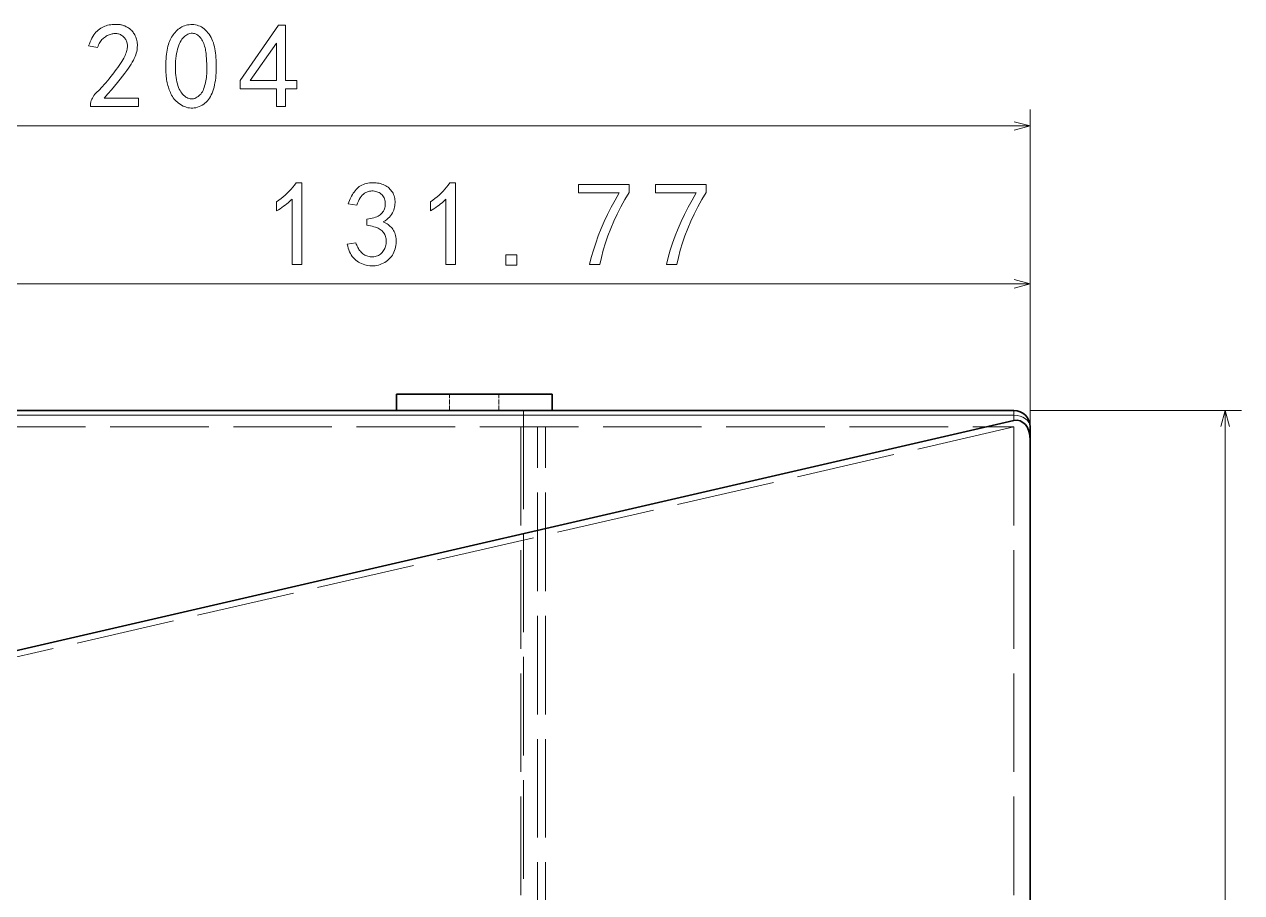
# Model space of a CAD drawing. Extents: x 28 to 1105, y 59 to 824.
# Drawn here: x 957.1 to 1105.3, y 717.8 to 823.6 of the extents above; entities that cross this region are included whole.
import ezdxf

# ---------------------------------------------------------------- set-up
doc = ezdxf.new("R2010")
doc.units = 0
doc.linetypes.add('DASHED', pattern=[15, 12, -3])

msp = doc.modelspace()

# ---------------------------------------------------------------- linework, layer by layer
at = {"color": 7, "lineweight": 13}
for p, q in [((1079.56, 774.95), (1079.56, 813.18)), ((875.56, 811.18), (1079.56, 811.18)), ((1079.56, 774.95), (1079.56, 793.95)), ((947.79, 791.95), (1079.56, 791.95)), ((1077.56, 775.96), (877.56, 775.96)), ((1077.56, 775.96), (1077.56, 776.54)), ((1077.56, 775.32), (1077.56, 775.96)), ((1079.56, 776.54), (1105.3, 776.54)), ((1103.3, 572.54), (1103.3, 776.54))]:
    msp.add_line(p, q, dxfattribs=at)
at = {"color": 7, "lineweight": 35}
for p, q in [((1021.35, 778.54), (1002.4, 778.54)), ((1002.4, 776.54), (1002.4, 778.54)), ((1021.35, 776.54), (1021.35, 778.54)), ((1077.56, 776.54), (877.56, 776.54)), ((950.33, 745.96), (1077.56, 775.32)), ((1079.56, 772.95), (1079.56, 774.54)), ((1079.56, 574.54), (1079.56, 772.95))]:
    msp.add_line(p, q, dxfattribs=at)
at = {"color": 7, "linetype": 'DASHED', "lineweight": 13, "ltscale": 0.05}
for p, q in [((1008.87, 776.54), (1008.87, 778.54)), ((1014.87, 776.54), (1014.87, 778.54))]:
    msp.add_line(p, q, dxfattribs=at)
at = {"color": 7, "linetype": 'DASHED', "lineweight": 13, "ltscale": 0.387097}
msp.add_line((1002.4, 776.54), (1017.89, 776.54), dxfattribs=at)
at = {"color": 7, "linetype": 'DASHED', "lineweight": 13, "ltscale": 0.086502}
msp.add_line((1021.35, 776.54), (1017.89, 776.54), dxfattribs=at)
at = {"color": 7, "linetype": 'DASHED', "lineweight": 13}
for p, q in [((1017.89, 776.54), (1017.89, 574.54)), ((877.56, 774.54), (1077.56, 774.54)), ((1077.56, 774.54), (947.56, 744.54)), ((1017.56, 774.54), (1017.56, 574.54)), ((1019.56, 574.54), (1019.56, 774.54)), ((1020.56, 574.54), (1020.56, 774.54)), ((1077.56, 774.54), (1077.56, 574.54))]:
    msp.add_line(p, q, dxfattribs=at)
at = {"color": 7, "linetype": 'DASHED', "lineweight": 13, "ltscale": 0.025}
msp.add_line((1020.56, 774.54), (1019.56, 774.54), dxfattribs=at)
at = {"color": 7, "lineweight": 13}
for points in [[(965.16, 813.76), (965.18, 813.93), (965.21, 814.1), (965.25, 814.26), (965.31, 814.43), (965.39, 814.58), (965.48, 814.74), (965.58, 814.89), (965.69, 815.04), (965.82, 815.18), (965.97, 815.32), (966.12, 815.47), (966.28, 815.63), (966.45, 815.81), (966.63, 816), (966.82, 816.21), (967.01, 816.43), (967.22, 816.67), (967.43, 816.93), (967.65, 817.2), (967.87, 817.49), (968.1, 817.78), (968.3, 818.05), (968.49, 818.31), (968.67, 818.56), (968.83, 818.8), (968.97, 819.02), (969.1, 819.23), (969.21, 819.42), (969.3, 819.6), (969.38, 819.77), (969.44, 819.93), (969.5, 820.09), (969.55, 820.24), (969.58, 820.38), (969.62, 820.52), (969.64, 820.66), (969.65, 820.79), (969.65, 820.92), (969.65, 821.04), (969.64, 821.16), (969.62, 821.27), (969.59, 821.38), (969.55, 821.49), (969.51, 821.59), (969.46, 821.69), (969.4, 821.78), (969.33, 821.87), (969.26, 821.95), (969.18, 822.03), (969.09, 822.11), (968.99, 822.18), (968.9, 822.24), (968.8, 822.3), (968.69, 822.34), (968.59, 822.38), (968.48, 822.41), (968.37, 822.43), (968.26, 822.44), (968.14, 822.44), (968.02, 822.43), (967.9, 822.41), (967.78, 822.39), (967.66, 822.36), (967.54, 822.33), (967.43, 822.29), (967.31, 822.24), (967.2, 822.18), (967.08, 822.12), (966.97, 822.04), (966.86, 821.97), (966.76, 821.88), (966.65, 821.79), (966.56, 821.69), (966.46, 821.58), (966.38, 821.46), (966.3, 821.34), (966.22, 821.2), (966.15, 821.06), (966.08, 820.91), (966.02, 820.75), (964.93, 820.93), (965.02, 821.19), (965.12, 821.43), (965.23, 821.66), (965.34, 821.88), (965.45, 822.08), (965.57, 822.26), (965.7, 822.43), (965.83, 822.59), (965.97, 822.73), (966.11, 822.86), (966.26, 822.98), (966.41, 823.08), (966.57, 823.18), (966.73, 823.26), (966.9, 823.33), (967.07, 823.39), (967.25, 823.44), (967.43, 823.48), (967.62, 823.51), (967.82, 823.53), (967.93, 823.54), (968.04, 823.55), (968.15, 823.55), (968.26, 823.55), (968.37, 823.55), (968.47, 823.55), (968.57, 823.54), (968.67, 823.53), (968.76, 823.52), (968.86, 823.5), (968.95, 823.48), (969.04, 823.46), (969.14, 823.43), (969.23, 823.39), (969.33, 823.35), (969.42, 823.31), (969.52, 823.26), (969.61, 823.21), (969.71, 823.16), (969.81, 823.09), (969.91, 823.03), (970, 822.95), (970.09, 822.88), (970.18, 822.79), (970.26, 822.7), (970.34, 822.6), (970.41, 822.49), (970.49, 822.38), (970.55, 822.26), (970.62, 822.14), (970.68, 822.01), (970.73, 821.88), (970.77, 821.74), (970.81, 821.59), (970.84, 821.44), (970.86, 821.28), (970.87, 821.12), (970.87, 820.96), (970.86, 820.79), (970.85, 820.61), (970.83, 820.43), (970.79, 820.24), (970.73, 820.04), (970.67, 819.84), (970.58, 819.63), (970.49, 819.41), (970.38, 819.18), (970.25, 818.95), (970.11, 818.72), (969.95, 818.47), (969.78, 818.21), (969.57, 817.92), (969.33, 817.6), (969.07, 817.25), (968.77, 816.87), (968.44, 816.47), (968.09, 816.04), (967.7, 815.58), (967.28, 815.09), (966.83, 814.57), (971, 814.57), (971, 813.53), (965.16, 813.53)], [(974.35, 819.05), (974.36, 819.35), (974.38, 819.64), (974.41, 819.91), (974.45, 820.17), (974.49, 820.42), (974.53, 820.66), (974.58, 820.88), (974.64, 821.09), (974.71, 821.29), (974.78, 821.48), (974.86, 821.65), (974.94, 821.82), (975.04, 821.99), (975.13, 822.14), (975.24, 822.29), (975.35, 822.44), (975.46, 822.57), (975.59, 822.71), (975.72, 822.83), (975.85, 822.95), (975.99, 823.06), (976.14, 823.16), (976.3, 823.24), (976.46, 823.32), (976.62, 823.38), (976.8, 823.44), (976.98, 823.48), (977.16, 823.51), (977.36, 823.52), (977.56, 823.53), (977.76, 823.52), (977.95, 823.49), (978.14, 823.45), (978.32, 823.39), (978.5, 823.32), (978.68, 823.23), (978.84, 823.12), (979.01, 822.99), (979.17, 822.85), (979.32, 822.69), (979.46, 822.52), (979.6, 822.34), (979.72, 822.15), (979.84, 821.95), (979.94, 821.74), (980.03, 821.53), (980.12, 821.3), (980.19, 821.07), (980.25, 820.83), (980.3, 820.58), (980.34, 820.32), (980.38, 820.06), (980.41, 819.78), (980.44, 819.5), (980.45, 819.21), (980.46, 818.92), (980.47, 818.62), (980.47, 818.31), (980.46, 817.99), (980.45, 817.66), (980.42, 817.34), (980.4, 817.03), (980.36, 816.73), (980.31, 816.44), (980.26, 816.17), (980.2, 815.9), (980.13, 815.65), (980.05, 815.41), (979.96, 815.19), (979.87, 814.97), (979.77, 814.77), (979.65, 814.58), (979.53, 814.41), (979.4, 814.24), (979.25, 814.09), (979.1, 813.95), (978.94, 813.83), (978.77, 813.72), (978.59, 813.62), (978.39, 813.53), (978.2, 813.46), (978, 813.4), (977.8, 813.37), (977.61, 813.35), (977.41, 813.35), (977.22, 813.37), (977.02, 813.4), (976.82, 813.45), (976.63, 813.53), (976.43, 813.61), (976.24, 813.72), (976.06, 813.82), (975.89, 813.94), (975.74, 814.06), (975.59, 814.19), (975.46, 814.32), (975.34, 814.46), (975.23, 814.6), (975.13, 814.76), (975.04, 814.92), (974.96, 815.08), (974.89, 815.24), (974.82, 815.41), (974.75, 815.58), (974.69, 815.75), (974.64, 815.92), (974.59, 816.09), (974.54, 816.27), (974.5, 816.44), (974.46, 816.62), (974.43, 816.81), (974.4, 817), (974.38, 817.22), (974.36, 817.44), (974.35, 817.68), (974.34, 817.92), (974.33, 818.19), (974.33, 818.46), (974.34, 818.75)], [(987.82, 815.72), (983.37, 815.72), (983.37, 816.71), (988.05, 823.47), (988.91, 823.47), (988.91, 816.71), (990.3, 816.71), (990.3, 815.72), (988.91, 815.72), (988.91, 813.53), (987.82, 813.53)], [(975.56, 819.4), (975.53, 819.08), (975.51, 818.77), (975.5, 818.47), (975.5, 818.18), (975.5, 817.89), (975.52, 817.61), (975.55, 817.34), (975.58, 817.07), (975.62, 816.81), (975.68, 816.56), (975.74, 816.32), (975.81, 816.09), (975.88, 815.88), (975.97, 815.68), (976.06, 815.5), (976.16, 815.33), (976.27, 815.18), (976.38, 815.04), (976.5, 814.91), (976.63, 814.8), (976.76, 814.7), (976.9, 814.63), (977.03, 814.56), (977.17, 814.52), (977.3, 814.49), (977.44, 814.48), (977.58, 814.48), (977.71, 814.5), (977.85, 814.54), (977.99, 814.6), (978.12, 814.67), (978.25, 814.75), (978.37, 814.85), (978.48, 814.95), (978.59, 815.07), (978.69, 815.21), (978.78, 815.35), (978.86, 815.51), (978.93, 815.68), (979, 815.87), (979.06, 816.06), (979.12, 816.26), (979.16, 816.46), (979.2, 816.66), (979.24, 816.87), (979.27, 817.08), (979.29, 817.29), (979.31, 817.51), (979.32, 817.73), (979.32, 817.95), (979.32, 818.17), (979.32, 818.39), (979.31, 818.61), (979.31, 818.82), (979.3, 819.03), (979.29, 819.23), (979.28, 819.43), (979.26, 819.62), (979.25, 819.82), (979.23, 820), (979.21, 820.19), (979.18, 820.37), (979.15, 820.54), (979.11, 820.71), (979.06, 820.88), (979, 821.05), (978.94, 821.21), (978.87, 821.37), (978.8, 821.53), (978.71, 821.68), (978.62, 821.82), (978.53, 821.95), (978.43, 822.06), (978.32, 822.16), (978.21, 822.25), (978.09, 822.32), (977.96, 822.38), (977.83, 822.42), (977.7, 822.45), (977.56, 822.46), (977.41, 822.46), (977.27, 822.44), (977.14, 822.41), (977.01, 822.36), (976.88, 822.29), (976.75, 822.21), (976.63, 822.12), (976.51, 822.01), (976.4, 821.88), (976.28, 821.74), (976.18, 821.58), (976.08, 821.4), (975.99, 821.21), (975.91, 821), (975.83, 820.78), (975.76, 820.53), (975.7, 820.27), (975.65, 820), (975.6, 819.7)], [(987.82, 816.71), (987.82, 821.27), (984.58, 816.71)], [(989.72, 802.28), (989.56, 802.13), (989.4, 801.98), (989.23, 801.83), (989.05, 801.68), (988.86, 801.54), (988.67, 801.4), (988.47, 801.25), (988.25, 801.11), (988.04, 800.97), (987.81, 800.83), (987.81, 801.93), (988.09, 802.13), (988.37, 802.34), (988.63, 802.55), (988.88, 802.77), (989.12, 803), (989.36, 803.23), (989.58, 803.47), (989.79, 803.72), (989.99, 803.98), (990.18, 804.24), (990.87, 804.24), (990.87, 794.3), (989.72, 794.3)], [(996.42, 796.78), (997.46, 796.96), (997.51, 796.81), (997.57, 796.67), (997.63, 796.53), (997.69, 796.4), (997.77, 796.27), (997.84, 796.15), (997.93, 796.03), (998.02, 795.92), (998.11, 795.82), (998.21, 795.72), (998.32, 795.62), (998.43, 795.54), (998.55, 795.47), (998.67, 795.41), (998.8, 795.35), (998.93, 795.31), (999.07, 795.28), (999.21, 795.26), (999.36, 795.25), (999.51, 795.25), (999.67, 795.26), (999.81, 795.29), (999.95, 795.32), (1000.09, 795.37), (1000.21, 795.43), (1000.34, 795.5), (1000.45, 795.58), (1000.56, 795.67), (1000.66, 795.77), (1000.76, 795.89), (1000.84, 796.01), (1000.92, 796.14), (1000.99, 796.27), (1001.04, 796.4), (1001.09, 796.54), (1001.12, 796.68), (1001.15, 796.82), (1001.16, 796.97), (1001.17, 797.12), (1001.16, 797.28), (1001.14, 797.43), (1001.12, 797.57), (1001.08, 797.71), (1001.04, 797.84), (1000.98, 797.97), (1000.92, 798.09), (1000.84, 798.2), (1000.75, 798.3), (1000.66, 798.4), (1000.55, 798.49), (1000.44, 798.57), (1000.31, 798.65), (1000.17, 798.73), (1000.01, 798.8), (999.84, 798.86), (999.66, 798.92), (999.46, 798.97), (999.25, 799.02), (999.03, 799.06), (998.79, 799.1), (998.79, 799.85), (999.03, 799.88), (999.25, 799.91), (999.46, 799.95), (999.66, 800.01), (999.84, 800.07), (1000.01, 800.13), (1000.17, 800.21), (1000.31, 800.29), (1000.44, 800.38), (1000.55, 800.48), (1000.66, 800.59), (1000.75, 800.71), (1000.83, 800.82), (1000.9, 800.95), (1000.95, 801.08), (1000.99, 801.22), (1001.03, 801.37), (1001.04, 801.52), (1001.05, 801.68), (1001.05, 801.84), (1001.03, 802.01), (1001, 802.16), (1000.95, 802.3), (1000.9, 802.44), (1000.83, 802.57), (1000.75, 802.68), (1000.65, 802.79), (1000.55, 802.89), (1000.43, 802.98), (1000.29, 803.06), (1000.15, 803.12), (1000.01, 803.18), (999.87, 803.22), (999.73, 803.25), (999.58, 803.27), (999.43, 803.27), (999.28, 803.26), (999.13, 803.23), (998.98, 803.19), (998.82, 803.14), (998.67, 803.07), (998.52, 802.99), (998.38, 802.88), (998.25, 802.75), (998.12, 802.59), (998, 802.42), (997.88, 802.23), (997.78, 802.01), (997.67, 801.78), (997.58, 801.52), (996.54, 801.7), (996.61, 801.9), (996.69, 802.1), (996.77, 802.29), (996.86, 802.47), (996.95, 802.65), (997.05, 802.82), (997.15, 802.98), (997.26, 803.14), (997.37, 803.29), (997.49, 803.43), (997.62, 803.57), (997.75, 803.69), (997.89, 803.8), (998.05, 803.89), (998.21, 803.98), (998.38, 804.06), (998.55, 804.12), (998.74, 804.17), (998.93, 804.21), (999.14, 804.24), (999.34, 804.26), (999.54, 804.27), (999.74, 804.27), (999.93, 804.26), (1000.11, 804.23), (1000.29, 804.2), (1000.47, 804.16), (1000.64, 804.11), (1000.8, 804.05), (1000.96, 803.98), (1001.11, 803.9), (1001.25, 803.81), (1001.39, 803.72), (1001.51, 803.62), (1001.62, 803.5), (1001.73, 803.38), (1001.82, 803.26), (1001.91, 803.12), (1001.99, 802.98), (1002.06, 802.83), (1002.12, 802.67), (1002.16, 802.51), (1002.2, 802.34), (1002.22, 802.18), (1002.24, 802.01), (1002.24, 801.84), (1002.23, 801.66), (1002.21, 801.48), (1002.18, 801.3), (1002.14, 801.12), (1002.09, 800.94), (1002.02, 800.76), (1001.93, 800.59), (1001.82, 800.42), (1001.7, 800.25), (1001.55, 800.09), (1001.4, 799.94), (1001.22, 799.79), (1001.03, 799.64), (1000.81, 799.5), (1000.97, 799.43), (1001.12, 799.35), (1001.27, 799.26), (1001.4, 799.17), (1001.53, 799.07), (1001.65, 798.96), (1001.76, 798.85), (1001.87, 798.72), (1001.97, 798.6), (1002.06, 798.46), (1002.14, 798.32), (1002.21, 798.17), (1002.27, 798.01), (1002.31, 797.84), (1002.35, 797.66), (1002.37, 797.47), (1002.38, 797.28), (1002.38, 797.07), (1002.37, 796.86), (1002.35, 796.64), (1002.31, 796.42), (1002.26, 796.21), (1002.19, 796), (1002.11, 795.81), (1002.02, 795.62), (1001.91, 795.44), (1001.79, 795.27), (1001.65, 795.11), (1001.5, 794.96), (1001.33, 794.82), (1001.16, 794.69), (1000.98, 794.57), (1000.79, 794.47), (1000.6, 794.38), (1000.41, 794.31), (1000.21, 794.25), (1000.01, 794.2), (999.8, 794.17), (999.59, 794.16), (999.37, 794.15), (999.15, 794.17), (998.94, 794.19), (998.74, 794.23), (998.54, 794.28), (998.34, 794.34), (998.16, 794.42), (997.97, 794.51), (997.8, 794.61), (997.63, 794.72), (997.46, 794.85), (997.31, 794.99), (997.16, 795.14), (997.03, 795.3), (996.91, 795.48), (996.8, 795.66), (996.7, 795.86), (996.61, 796.08), (996.54, 796.3), (996.47, 796.54)], [(1008.44, 802.28), (1008.29, 802.13), (1008.13, 801.98), (1007.96, 801.83), (1007.78, 801.68), (1007.59, 801.54), (1007.4, 801.4), (1007.19, 801.25), (1006.98, 801.11), (1006.76, 800.97), (1006.54, 800.83), (1006.54, 801.93), (1006.82, 802.13), (1007.09, 802.34), (1007.36, 802.55), (1007.61, 802.77), (1007.85, 803), (1008.08, 803.23), (1008.31, 803.47), (1008.52, 803.72), (1008.72, 803.98), (1008.91, 804.24), (1009.6, 804.24), (1009.6, 794.3), (1008.44, 794.3)], [(1025.9, 794.3), (1026.12, 795.18), (1026.38, 796.05), (1026.67, 796.93), (1026.98, 797.8), (1027.33, 798.68), (1027.71, 799.55), (1028.12, 800.42), (1028.56, 801.29), (1029.04, 802.16), (1029.54, 803.03), (1024.57, 803.03), (1024.57, 804.07), (1030.76, 804.07), (1030.76, 803.09), (1030.23, 802.21), (1029.74, 801.33), (1029.29, 800.45), (1028.88, 799.57), (1028.5, 798.69), (1028.16, 797.81), (1027.86, 796.94), (1027.59, 796.06), (1027.36, 795.18), (1027.17, 794.3)], [(1035.27, 794.3), (1035.49, 795.18), (1035.74, 796.05), (1036.03, 796.93), (1036.35, 797.8), (1036.7, 798.68), (1037.08, 799.55), (1037.49, 800.42), (1037.93, 801.29), (1038.4, 802.16), (1038.91, 803.03), (1033.94, 803.03), (1033.94, 804.07), (1040.12, 804.07), (1040.12, 803.09), (1039.6, 802.21), (1039.11, 801.33), (1038.66, 800.45), (1038.24, 799.57), (1037.87, 798.69), (1037.53, 797.81), (1037.22, 796.94), (1036.96, 796.06), (1036.73, 795.18), (1036.54, 794.3)], [(1017.06, 794.24), (1015.73, 794.24), (1015.73, 795.51), (1017.06, 795.51)]]:
    msp.add_lwpolyline(points, close=True, dxfattribs=at)
for points in [[(1077.63, 810.66), (1079.56, 811.18), (1077.63, 811.7)], [(1077.63, 791.43), (1079.56, 791.95), (1077.63, 792.47)], [(1103.82, 774.61), (1103.3, 776.54), (1102.79, 774.61)]]:
    msp.add_lwpolyline(points, dxfattribs=at)
at = {"color": 7, "lineweight": 35}
msp.add_arc((1077.56, 774.54), 2, 0, 90, dxfattribs=at)
at = {"color": 7, "lineweight": 13}
msp.add_ellipse((1077.56, 774.54), major_axis=(2, 0), ratio=0.707107, start_param=0, end_param=1.570796, dxfattribs=at)
at = {"color": 7, "lineweight": 35}
msp.add_ellipse((1077.56, 772.49), major_axis=(-0.59, -2.84), ratio=0.672921, start_param=1.872604, end_param=3.443393, dxfattribs=at)

doc.saveas('drawing.dxf')
